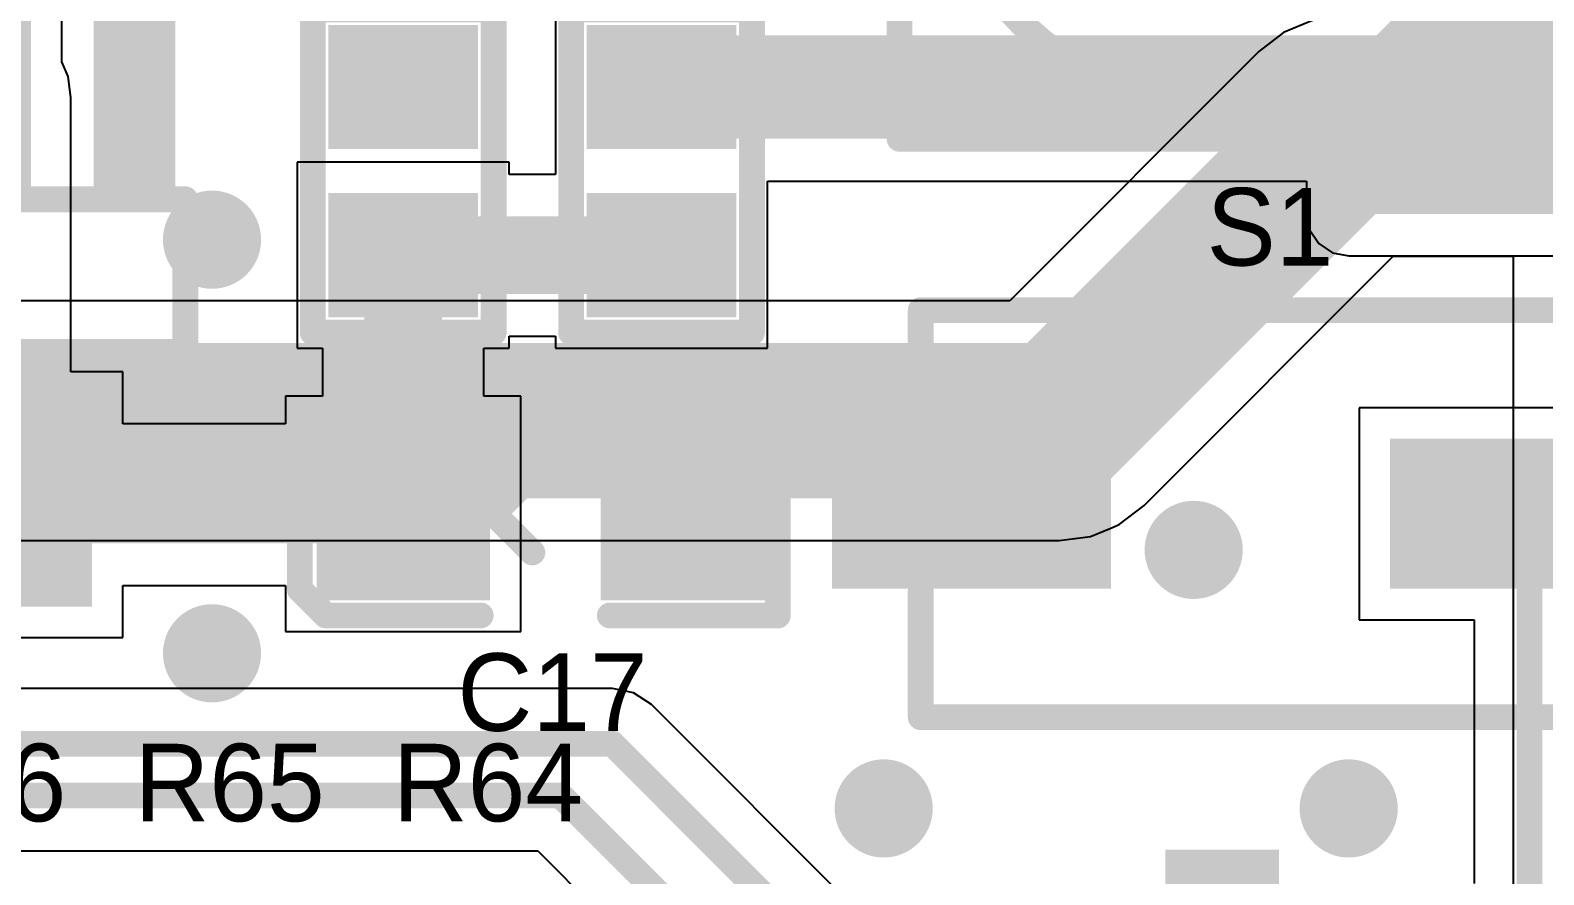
# Model space of a CAD drawing. Extents: x 1012 to 1122, y 1012 to 1122.
# Drawn here: x 1065.01 to 1079.89, y 1095.61 to 1103.91 of the extents above; entities that cross this region are included whole.
import ezdxf

# ---------------------------------------------------------------- set-up
doc = ezdxf.new("R2010")
doc.units = 0
doc.layers.get('0').update_dxf_attribs({"linetype": 'CONTINUOUS'})
for name, color, linetype in [('BOTTOMLAYER', 5, 'CONTINUOUS'), ('BOTTOMSOLDER', 6, 'CONTINUOUS'), ('MULTILAYER', 9, 'CONTINUOUS'), ('TOPLAYER', 1, 'CONTINUOUS'), ('TOPOVERLAY', 2, 'CONTINUOUS'), ('TOPPASTE', 8, 'CONTINUOUS'), ('TOPSOLDER', 216, 'CONTINUOUS')]:
    doc.layers.add(name, color=color, linetype=linetype)

# ---------------------------------------------------------------- blocks, each defined once
blk = doc.blocks.new('CA3216_29')
at = {"layer": 'TOPLAYER'}
for points in [[(-0.75, -0.75), (0.75, -0.75), (-0.75, 0.75), (0.75, 0.75)], [(2.044, -0.75), (3.544, -0.75), (2.044, 0.75), (3.544, 0.75)]]:
    blk.add_solid(points, dxfattribs=at)
at = {"layer": 'TOPOVERLAY', "const_width": 0.254}
for points in [[(-1.016, 0.746), (-0.762, 1)], [(-0.762, 1), (0.762, 1)], [(2.032, 1), (3.683, 1)], [(3.683, -1), (3.683, 1)], [(-1.016, -0.746), (-1.016, 0.746)], [(0.889, 0), (1.27, 0.381)], [(0.889, 0), (1.27, -0.381)], [(-1.016, -0.746), (-0.762, -1)], [(-0.762, -1), (0.762, -1)], [(2.032, -1), (3.683, -1)]]:
    blk.add_lwpolyline(points, dxfattribs=at)
at = {"layer": 'TOPOVERLAY', "const_width": 0.127}
for points in [[(-0.825, 1, 1), (-0.699, 1, 1)], [(-0.825, 1, 1), (-0.699, 1, 1)], [(0.699, 1, 1), (0.825, 1, 1)], [(1.968, 1, 1), (2.095, 1, 1)], [(3.619, 1, 1), (3.747, 1, 1)], [(3.619, 1, 1), (3.747, 1, 1)], [(-1.079, 0.746, 1), (-0.952, 0.746, 1)], [(-1.079, 0.746, 1), (-0.952, 0.746, 1)], [(1.206, 0.381, 1), (1.333, 0.381, 1)], [(0.825, 0, 1), (0.952, 0, 1)], [(0.825, 0, 1), (0.952, 0, 1)], [(1.206, -0.381, 1), (1.333, -0.381, 1)], [(-1.079, -0.746, 1), (-0.952, -0.746, 1)], [(-1.079, -0.746, 1), (-0.952, -0.746, 1)], [(-0.825, -1, 1), (-0.699, -1, 1)], [(-0.825, -1, 1), (-0.699, -1, 1)], [(0.699, -1, 1), (0.825, -1, 1)], [(1.968, -1, 1), (2.095, -1, 1)], [(3.619, -1, 1), (3.747, -1, 1)], [(3.619, -1, 1), (3.747, -1, 1)]]:
    blk.add_lwpolyline(points, format="xyb", close=True, dxfattribs=at)
at = {"layer": 'TOPPASTE'}
for points in [[(-0.75, -0.75), (0.75, -0.75), (-0.75, 0.75), (0.75, 0.75)], [(2.044, -0.75), (3.544, -0.75), (2.044, 0.75), (3.544, 0.75)]]:
    blk.add_solid(points, dxfattribs=at)
at = {"layer": 'TOPSOLDER'}
for points in [[(-0.852, -0.852), (0.852, -0.852), (-0.852, 0.852), (0.852, 0.852)], [(1.942, -0.852), (3.646, -0.852), (1.942, 0.852), (3.646, 0.852)]]:
    blk.add_solid(points, dxfattribs=at)
blk = doc.blocks.new('CC0603_30')
at = {"layer": 'TOPLAYER'}
for points in [[(-0.508, -0.635), (0.508, -0.635), (-0.508, 0.635), (0.508, 0.635)], [(1.143, -0.635), (2.159, -0.635), (1.143, 0.635), (2.159, 0.635)]]:
    blk.add_solid(points, dxfattribs=at)
at = {"layer": 'TOPOVERLAY', "const_width": 0.254}
for points in [[(-0.762, -0.889), (-0.762, 0.889)], [(-0.508, 0.889), (-0.762, 0.889)], [(2.413, 0.889), (-0.508, 0.889)], [(2.413, -0.889), (2.413, 0.889)], [(2.413, -0.889), (-0.762, -0.889)]]:
    blk.add_lwpolyline(points, dxfattribs=at)
at = {"layer": 'TOPOVERLAY', "const_width": 0.127}
for points in [[(-0.8255, 0.889, 1), (-0.6985, 0.889, 1)], [(-0.8255, 0.889, 1), (-0.6985, 0.889, 1)], [(-0.5715, 0.889, 1), (-0.4445, 0.889, 1)], [(-0.5715, 0.889, 1), (-0.4445, 0.889, 1)], [(2.3495, 0.889, 1), (2.4765, 0.889, 1)], [(2.3495, 0.889, 1), (2.4765, 0.889, 1)], [(-0.8255, -0.889, 1), (-0.6985, -0.889, 1)], [(-0.8255, -0.889, 1), (-0.6985, -0.889, 1)], [(2.3495, -0.889, 1), (2.4765, -0.889, 1)], [(2.3495, -0.889, 1), (2.4765, -0.889, 1)]]:
    blk.add_lwpolyline(points, format="xyb", close=True, dxfattribs=at)
at = {"layer": 'TOPPASTE'}
for points in [[(-0.508, -0.635), (0.508, -0.635), (-0.508, 0.635), (0.508, 0.635)], [(1.143, -0.635), (2.159, -0.635), (1.143, 0.635), (2.159, 0.635)]]:
    blk.add_solid(points, dxfattribs=at)
at = {"layer": 'TOPSOLDER'}
for points in [[(-0.6096, -0.7366), (0.6096, -0.7366), (-0.6096, 0.7366), (0.6096, 0.7366)], [(1.0414, -0.7366), (2.2606, -0.7366), (1.0414, 0.7366), (2.2606, 0.7366)]]:
    blk.add_solid(points, dxfattribs=at)
blk = doc.blocks.new('SLF6025_122')
at = {"layer": 'TOPLAYER'}
for points in [[(1, -1.25), (1, 1.25), (-1, -1.25), (-1, 1.25)], [(7, -1.25), (7, 1.25), (5, -1.25), (5, 1.25)]]:
    blk.add_solid(points, dxfattribs=at)
at = {"layer": 'TOPOVERLAY', "const_width": 0.254}
for points in [[(-0.2, 2), (-0.2, 3.2)], [(-0.2, 3.2), (6.2, 3.2)], [(6.2, 2), (6.2, 3.2)], [(-0.2, -3.2), (-0.2, -2)], [(6.2, -3.2), (6.2, -2)], [(-0.2, -3.2), (6.2, -3.2)]]:
    blk.add_lwpolyline(points, dxfattribs=at)
at = {"layer": 'TOPOVERLAY', "const_width": 0.127}
for points in [[(-0.263, 3.2, 1), (-0.136, 3.2, 1)], [(-0.263, 3.2, 1), (-0.136, 3.2, 1)], [(6.136, 3.2, 1), (6.263, 3.2, 1)], [(6.136, 3.2, 1), (6.263, 3.2, 1)], [(-0.263, 2, 1), (-0.136, 2, 1)], [(6.136, 2, 1), (6.263, 2, 1)], [(0.617, 1.701, 1), (0.744, 1.701, 1)], [(5.283, 1.662, 1), (5.41, 1.662, 1)], [(0.59, -1.662, 1), (0.717, -1.662, 1)], [(5.256, -1.701, 1), (5.383, -1.701, 1)], [(-0.263, -2, 1), (-0.136, -2, 1)], [(6.136, -2, 1), (6.263, -2, 1)], [(-0.263, -3.2, 1), (-0.136, -3.2, 1)], [(-0.263, -3.2, 1), (-0.136, -3.2, 1)], [(6.136, -3.2, 1), (6.263, -3.2, 1)], [(6.136, -3.2, 1), (6.263, -3.2, 1)]]:
    blk.add_lwpolyline(points, format="xyb", close=True, dxfattribs=at)
at = {"layer": 'TOPOVERLAY', "const_width": 0.254}
for points in [[(0.681, 1.701, -0.511919), (5.347, 1.662)], [(5.319, -1.701, -0.511919), (0.653, -1.662)]]:
    blk.add_lwpolyline(points, format="xyb", dxfattribs=at)
at = {"layer": 'TOPPASTE'}
for points in [[(1, -1.25), (1, 1.25), (-1, -1.25), (-1, 1.25)], [(7, -1.25), (7, 1.25), (5, -1.25), (5, 1.25)]]:
    blk.add_solid(points, dxfattribs=at)
at = {"layer": 'TOPSOLDER'}
for points in [[(1.102, -1.352), (1.102, 1.352), (-1.102, -1.352), (-1.102, 1.352)], [(7.102, -1.352), (7.102, 1.352), (4.898, -1.352), (4.898, 1.352)]]:
    blk.add_solid(points, dxfattribs=at)
blk = doc.blocks.new('CC0603_139')
at = {"layer": 'TOPLAYER'}
for points in [[(-0.508, -0.635), (0.508, -0.635), (-0.508, 0.635), (0.508, 0.635)], [(1.143, -0.635), (2.159, -0.635), (1.143, 0.635), (2.159, 0.635)]]:
    blk.add_solid(points, dxfattribs=at)
at = {"layer": 'TOPOVERLAY', "const_width": 0.254}
for points in [[(-0.762, 0.889), (-0.762, -0.889)], [(-0.762, 0.889), (-0.508, 0.889)], [(-0.508, 0.889), (2.413, 0.889)], [(2.413, 0.889), (2.413, -0.889)], [(-0.762, -0.889), (2.413, -0.889)]]:
    blk.add_lwpolyline(points, dxfattribs=at)
at = {"layer": 'TOPOVERLAY', "const_width": 0.127}
for points in [[(-0.8255, 0.889, 1), (-0.6985, 0.889, 1)], [(-0.8255, 0.889, 1), (-0.6985, 0.889, 1)], [(-0.5715, 0.889, 1), (-0.4445, 0.889, 1)], [(-0.5715, 0.889, 1), (-0.4445, 0.889, 1)], [(2.3495, 0.889, 1), (2.4765, 0.889, 1)], [(2.3495, 0.889, 1), (2.4765, 0.889, 1)], [(-0.8255, -0.889, 1), (-0.6985, -0.889, 1)], [(-0.8255, -0.889, 1), (-0.6985, -0.889, 1)], [(2.3495, -0.889, 1), (2.4765, -0.889, 1)], [(2.3495, -0.889, 1), (2.4765, -0.889, 1)]]:
    blk.add_lwpolyline(points, format="xyb", close=True, dxfattribs=at)
at = {"layer": 'TOPPASTE'}
for points in [[(-0.508, -0.635), (0.508, -0.635), (-0.508, 0.635), (0.508, 0.635)], [(1.143, -0.635), (2.159, -0.635), (1.143, 0.635), (2.159, 0.635)]]:
    blk.add_solid(points, dxfattribs=at)
at = {"layer": 'TOPSOLDER'}
for points in [[(-0.6096, -0.7366), (0.6096, -0.7366), (-0.6096, 0.7366), (0.6096, 0.7366)], [(1.0414, -0.7366), (2.2606, -0.7366), (1.0414, 0.7366), (2.2606, 0.7366)]]:
    blk.add_solid(points, dxfattribs=at)
blk = doc.blocks.new('SPST_228')
at = {"layer": 'TOPLAYER'}
for points in [[(-1.27, -0.635), (1.27, -0.635), (-1.27, 0.635), (1.27, 0.635)], [(4.216, -0.635), (6.756, -0.635), (4.216, 0.635), (6.756, 0.635)]]:
    blk.add_solid(points, dxfattribs=at)
at = {"layer": 'TOPOVERLAY', "const_width": 0.254}
for points in [[(-0.5, 0.846), (-0.5, 2)], [(-0.5, 2), (6, 2)], [(6, 0.793), (6, 2)], [(-0.5, -2), (-0.5, -0.754)], [(6, -2), (6, -0.768)], [(-0.5, -2), (6, -2)]]:
    blk.add_lwpolyline(points, dxfattribs=at)
at = {"layer": 'TOPOVERLAY', "const_width": 0.127}
for points in [[(-0.563, 2, 1), (-0.436, 2, 1)], [(-0.563, 2, 1), (-0.436, 2, 1)], [(5.936, 2, 1), (6.063, 2, 1)], [(5.936, 2, 1), (6.063, 2, 1)], [(-0.563, 0.846, 1), (-0.436, 0.846, 1)], [(5.936, 0.793, 1), (6.063, 0.793, 1)], [(-0.563, -0.754, 1), (-0.436, -0.754, 1)], [(5.936, -0.768, 1), (6.063, -0.768, 1)], [(-0.563, -2, 1), (-0.436, -2, 1)], [(-0.563, -2, 1), (-0.436, -2, 1)], [(5.936, -2, 1), (6.063, -2, 1)], [(5.936, -2, 1), (6.063, -2, 1)]]:
    blk.add_lwpolyline(points, format="xyb", close=True, dxfattribs=at)
at = {"layer": 'TOPPASTE'}
for points in [[(-1.27, -0.635), (1.27, -0.635), (-1.27, 0.635), (1.27, 0.635)], [(4.216, -0.635), (6.756, -0.635), (4.216, 0.635), (6.756, 0.635)]]:
    blk.add_solid(points, dxfattribs=at)
at = {"layer": 'TOPSOLDER'}
for points in [[(-1.372, -0.737), (1.372, -0.737), (-1.372, 0.737), (1.372, 0.737)], [(4.115, -0.737), (6.858, -0.737), (4.115, 0.737), (6.858, 0.737)]]:
    blk.add_solid(points, dxfattribs=at)
blk = doc.blocks.new('SOT_89_234')
at = {"layer": 'TOPLAYER'}
for points in [[(2.32, 4.9), (0.52, 4.9), (2.32, 3.1), (0.52, 3.1)], [(0.3, 0.8), (-0.3, 0.8), (0.3, -0.8), (-0.3, -0.8)], [(1.72, 0.8), (1.12, 0.8), (1.72, -0.8), (1.12, -0.8)], [(3.22, 0.8), (2.62, 0.8), (3.22, -0.8), (2.62, -0.8)]]:
    blk.add_solid(points, dxfattribs=at)
at = {"layer": 'TOPOVERLAY', "const_width": 0.254}
for points in [[(-0.5, 2.5), (-0.5, 1)], [(3.5, 2.5), (-0.5, 2.5)], [(3.5, 2.5), (3.5, 1)], [(3.5, 1), (-0.5, 1)]]:
    blk.add_lwpolyline(points, dxfattribs=at)
at = {"layer": 'TOPOVERLAY', "const_width": 0.127}
for points in [[(-0.563, 2.5, 1), (-0.436, 2.5, 1)], [(-0.563, 2.5, 1), (-0.436, 2.5, 1)], [(3.436, 2.5, 1), (3.563, 2.5, 1)], [(3.436, 2.5, 1), (3.563, 2.5, 1)], [(-0.563, 1, 1), (-0.436, 1, 1)], [(-0.563, 1, 1), (-0.436, 1, 1)], [(3.436, 1, 1), (3.563, 1, 1)], [(3.436, 1, 1), (3.563, 1, 1)]]:
    blk.add_lwpolyline(points, format="xyb", close=True, dxfattribs=at)
at = {"layer": 'TOPPASTE'}
for points in [[(2.32, 4.9), (0.52, 4.9), (2.32, 3.1), (0.52, 3.1)], [(0.3, 0.8), (-0.3, 0.8), (0.3, -0.8), (-0.3, -0.8)], [(1.72, 0.8), (1.12, 0.8), (1.72, -0.8), (1.12, -0.8)], [(3.22, 0.8), (2.62, 0.8), (3.22, -0.8), (2.62, -0.8)]]:
    blk.add_solid(points, dxfattribs=at)
at = {"layer": 'TOPSOLDER'}
for points in [[(2.422, 5.002), (0.418, 5.002), (2.422, 2.998), (0.418, 2.998)], [(0.402, 0.902), (-0.402, 0.902), (0.402, -0.902), (-0.402, -0.902)], [(1.822, 0.902), (1.018, 0.902), (1.822, -0.902), (1.018, -0.902)], [(3.322, 0.902), (2.518, 0.902), (3.322, -0.902), (2.518, -0.902)]]:
    blk.add_solid(points, dxfattribs=at)
blk = doc.blocks.new('SOT_23W_243')
at = {"layer": 'TOPLAYER'}
for points in [[(0.508, 1.397), (1.422, 1.397), (0.508, 2.667), (1.422, 2.667)], [(-0.457, -0.457), (0.457, -0.457), (-0.457, 0.457), (0.457, 0.457)], [(1.448, -0.457), (2.362, -0.457), (1.448, 0.457), (2.362, 0.457)]]:
    blk.add_solid(points, dxfattribs=at)
at = {"layer": 'TOPOVERLAY', "const_width": 0.305}
for points in [[(-0.508, 1.016), (-0.508, 2.159)], [(-0.508, 2.159), (0, 2.159)], [(1.905, 2.159), (2.413, 2.159)], [(2.413, 1.016), (2.413, 2.159)], [(0.889, -0.127), (1.016, -0.127)]]:
    blk.add_lwpolyline(points, dxfattribs=at)
at = {"layer": 'TOPOVERLAY', "const_width": 0.152}
for points in [[(-0.585, 2.159, 1), (-0.432, 2.159, 1)], [(-0.585, 2.159, 1), (-0.432, 2.159, 1)], [(-0.077, 2.159, 1), (0.076, 2.159, 1)], [(1.828, 2.159, 1), (1.981, 2.159, 1)], [(2.336, 2.159, 1), (2.489, 2.159, 1)], [(2.336, 2.159, 1), (2.489, 2.159, 1)], [(-0.585, 1.016, 1), (-0.432, 1.016, 1)], [(2.336, 1.016, 1), (2.489, 1.016, 1)], [(0.812, -0.127, 1), (0.965, -0.127, 1)], [(0.939, -0.127, 1), (1.092, -0.127, 1)]]:
    blk.add_lwpolyline(points, format="xyb", close=True, dxfattribs=at)
at = {"layer": 'TOPPASTE'}
for points in [[(0.508, 1.397), (1.422, 1.397), (0.508, 2.667), (1.422, 2.667)], [(-0.457, -0.457), (0.457, -0.457), (-0.457, 0.457), (0.457, 0.457)], [(1.448, -0.457), (2.362, -0.457), (1.448, 0.457), (2.362, 0.457)]]:
    blk.add_solid(points, dxfattribs=at)
at = {"layer": 'TOPSOLDER'}
for points in [[(0.406, 1.295), (1.524, 1.295), (0.406, 2.769), (1.524, 2.769)], [(-0.559, -0.559), (0.559, -0.559), (-0.559, 0.559), (0.559, 0.559)], [(1.346, -0.559), (2.464, -0.559), (1.346, 0.559), (2.464, 0.559)]]:
    blk.add_solid(points, dxfattribs=at)

msp = doc.modelspace()

# ---------------------------------------------------------------- linework, layer by layer
at = {"layer": 'BOTTOMLAYER'}
for p, q in [((1077.62, 1104.006), (1077.336, 1103.889)), ((1077.336, 1103.889), (1077.092, 1103.701)), ((1077.092, 1103.701), (1074.643, 1101.252)), ((1075.965, 1099.241), (1078.413, 1101.69)), ((1078.413, 1101.69), (1079.594, 1101.69)), ((1079.594, 1101.69), (1079.594, 1089.152)), ((1074.643, 1101.252), (1053.338, 1101.252)), ((1075.72, 1099.053), (1075.965, 1099.241)), ((1075.284, 1098.916), (1075.436, 1098.936)), ((1075.436, 1098.936), (1075.637, 1099.019)), ((1075.637, 1099.019), (1075.72, 1099.053)), ((1059.246, 1098.896), (1075.131, 1098.896)), ((1075.131, 1098.896), (1075.284, 1098.916)), ((1075.131, 1098.896), (1075.131, 1098.896)), ((1070.737, 1097.443), (1060.294, 1097.443)), ((1070.945, 1097.401), (1070.737, 1097.443)), ((1071.122, 1097.284), (1070.945, 1097.401)), ((1079.506, 1088.899), (1071.122, 1097.284)), ((1059.344, 1095.847), (1070.004, 1095.847)), ((1070.004, 1095.847), (1071.934, 1093.917))]:
    msp.add_line(p, q, dxfattribs=at)
for points, const_width in [([(1075.131, 1100.074), (1077.925, 1102.868)], 1.524), ([(1077.925, 1102.868), (1084.834, 1102.868)], 1.524), ([(1053.338, 1100.074), (1075.131, 1100.074)], 1.524), ([(1060.069, 1096.899), (1070.737, 1096.899)], 0.254), ([(1070.737, 1096.899), (1085.088, 1082.548)], 0.254), ([(1058.926, 1096.391), (1070.229, 1096.391)], 0.254), ([(1070.229, 1096.391), (1084.834, 1081.786)], 0.254)]:
    msp.add_lwpolyline(points, dxfattribs=dict(at, const_width=const_width))
for points, const_width in [([(1077.544, 1102.868, 1), (1078.306, 1102.868, 1)], 0.762), ([(1077.544, 1102.868, 1), (1078.306, 1102.868, 1)], 0.762), ([(1066.61, 1101.852, 1), (1066.991, 1101.852, 1)], 0.381), ([(1074.75, 1100.074, 1), (1075.512, 1100.074, 1)], 0.762), ([(1074.75, 1100.074, 1), (1075.512, 1100.074, 1)], 0.762), ([(1076.262, 1098.804, 1), (1076.642, 1098.804, 1)], 0.381), ([(1066.61, 1097.788, 1), (1066.991, 1097.788, 1)], 0.381), ([(1070.674, 1096.899, 1), (1070.801, 1096.899, 1)], 0.127), ([(1070.674, 1096.899, 1), (1070.801, 1096.899, 1)], 0.127), ([(1073.214, 1096.264, 1), (1073.594, 1096.264, 1)], 0.381), ([(1077.785, 1096.264, 1), (1078.167, 1096.264, 1)], 0.381), ([(1070.166, 1096.391, 1), (1070.293, 1096.391, 1)], 0.127), ([(1070.166, 1096.391, 1), (1070.293, 1096.391, 1)], 0.127)]:
    msp.add_lwpolyline(points, format="xyb", close=True, dxfattribs=dict(at, const_width=const_width))
at = {"layer": 'BOTTOMSOLDER', "const_width": 0.483}
for points in [[(1066.559, 1101.852, 1), (1067.041, 1101.852, 1)], [(1076.211, 1098.804, 1), (1076.693, 1098.804, 1)], [(1066.559, 1097.788, 1), (1067.041, 1097.788, 1)], [(1073.163, 1096.264, 1), (1073.645, 1096.264, 1)], [(1077.735, 1096.264, 1), (1078.217, 1096.264, 1)]]:
    msp.add_lwpolyline(points, format="xyb", close=True, dxfattribs=at)
at = {"layer": 'MULTILAYER', "const_width": 0.381}
for points in [[(1066.61, 1101.852, 1), (1066.991, 1101.852, 1)], [(1076.262, 1098.804, 1), (1076.642, 1098.804, 1)], [(1066.61, 1097.788, 1), (1066.991, 1097.788, 1)], [(1073.214, 1096.264, 1), (1073.594, 1096.264, 1)], [(1077.785, 1096.264, 1), (1078.167, 1096.264, 1)]]:
    msp.add_lwpolyline(points, format="xyb", close=True, dxfattribs=at)
at = {"layer": 'TOPLAYER'}
for p, q in [((1065.324, 1103.601), (1065.324, 1104.455)), ((1070.178, 1104.265), (1070.178, 1102.494)), ((1065.385, 1103.455), (1065.324, 1103.601)), ((1065.412, 1103.249), (1065.385, 1103.455)), ((1065.412, 1100.555), (1065.412, 1103.249)), ((1069.721, 1102.614), (1067.638, 1102.614)), ((1067.638, 1102.614), (1067.638, 1100.785)), ((1069.721, 1102.494), (1069.721, 1102.614)), ((1070.178, 1102.494), (1069.721, 1102.494)), ((1072.261, 1100.785), (1072.261, 1102.428)), ((1072.261, 1102.428), (1077.562, 1102.428)), ((1077.562, 1102.428), (1077.562, 1102.106)), ((1077.562, 1102.106), (1077.593, 1101.947)), ((1077.593, 1101.947), (1077.683, 1101.813)), ((1077.683, 1101.813), (1077.817, 1101.723)), ((1077.817, 1101.723), (1077.976, 1101.692)), ((1077.976, 1101.692), (1085.596, 1101.692)), ((1069.721, 1100.785), (1069.721, 1100.905)), ((1069.721, 1100.905), (1070.178, 1100.905)), ((1070.178, 1100.905), (1070.178, 1100.785)), ((1067.638, 1100.785), (1067.885, 1100.785)), ((1067.885, 1100.785), (1067.885, 1100.316)), ((1069.474, 1100.316), (1069.474, 1100.785)), ((1069.474, 1100.785), (1069.721, 1100.785)), ((1070.178, 1100.785), (1072.261, 1100.785)), ((1065.924, 1100.555), (1065.412, 1100.555)), ((1065.924, 1100.043), (1065.924, 1100.555)), ((1067.885, 1100.316), (1067.523, 1100.316)), ((1067.523, 1100.316), (1067.523, 1100.043)), ((1069.836, 1100.316), (1069.474, 1100.316)), ((1069.836, 1098.003), (1069.836, 1100.316)), ((1081.43, 1100.201), (1078.078, 1100.201)), ((1078.078, 1100.201), (1078.078, 1098.118)), ((1067.523, 1100.043), (1065.924, 1100.043)), ((1065.924, 1097.943), (1065.924, 1098.455)), ((1065.924, 1098.455), (1067.523, 1098.455)), ((1067.523, 1098.455), (1067.523, 1098.003)), ((1078.078, 1098.118), (1079.21, 1098.118)), ((1079.21, 1098.118), (1079.21, 1095.527)), ((1063.312, 1097.943), (1065.924, 1097.943)), ((1067.523, 1098.003), (1069.836, 1098.003))]:
    msp.add_line(p, q, dxfattribs=at)
for points, const_width in [([(1078.459, 1103.351), (1079.76, 1104.652)], 1.016), ([(1071.22, 1103.351), (1078.459, 1103.351)], 1.016), ([(1068.68, 1099.16), (1068.68, 1101.7)], 0.762), ([(1068.68, 1101.7), (1071.22, 1101.7)], 0.762), ([(1064.618, 1099.249), (1068.59, 1099.249)], 0.762), ([(1068.59, 1099.249), (1068.68, 1099.16)], 0.762), ([(1079.754, 1094.816), (1079.754, 1099.16)], 0.254), ([(1079.754, 1099.16), (1082.7, 1099.16)], 0.254)]:
    msp.add_lwpolyline(points, dxfattribs=dict(at, const_width=const_width))
for points, const_width in [([(1070.966, 1103.351, 1), (1071.474, 1103.351, 1)], 0.508), ([(1078.205, 1103.351, 1), (1078.713, 1103.351, 1)], 0.508), ([(1078.205, 1103.351, 1), (1078.713, 1103.351, 1)], 0.508), ([(1066.61, 1101.852, 1), (1066.991, 1101.852, 1)], 0.381), ([(1068.489, 1101.7, 1), (1068.87, 1101.7, 1)], 0.381), ([(1068.489, 1101.7, 1), (1068.87, 1101.7, 1)], 0.381), ([(1071.029, 1101.7, 1), (1071.41, 1101.7, 1)], 0.381), ([(1068.4, 1099.249, 1), (1068.781, 1099.249, 1)], 0.381), ([(1068.4, 1099.249, 1), (1068.781, 1099.249, 1)], 0.381), ([(1068.489, 1099.16, 1), (1068.87, 1099.16, 1)], 0.381), ([(1068.489, 1099.16, 1), (1068.87, 1099.16, 1)], 0.381), ([(1079.69, 1099.16, 1), (1079.818, 1099.16, 1)], 0.127), ([(1079.69, 1099.16, 1), (1079.818, 1099.16, 1)], 0.127), ([(1076.262, 1098.804, 1), (1076.642, 1098.804, 1)], 0.381), ([(1066.61, 1097.788, 1), (1066.991, 1097.788, 1)], 0.381), ([(1073.214, 1096.264, 1), (1073.594, 1096.264, 1)], 0.381), ([(1077.785, 1096.264, 1), (1078.167, 1096.264, 1)], 0.381)]:
    msp.add_lwpolyline(points, format="xyb", close=True, dxfattribs=dict(at, const_width=const_width))
for points in [[(1078.484, 1103.376), (1085.596, 1103.376), (1078.484, 1107.44), (1085.596, 1107.44)], [(1077.976, 1102.106), (1085.596, 1102.106), (1077.976, 1103.859), (1085.596, 1103.859)]]:
    msp.add_solid(points, dxfattribs=at)
at = {"layer": 'TOPSOLDER', "const_width": 0.483}
for points in [[(1066.559, 1101.852, 1), (1067.041, 1101.852, 1)], [(1076.211, 1098.804, 1), (1076.693, 1098.804, 1)], [(1066.559, 1097.788, 1), (1067.041, 1097.788, 1)], [(1073.163, 1096.264, 1), (1073.645, 1096.264, 1)], [(1077.735, 1096.264, 1), (1078.217, 1096.264, 1)]]:
    msp.add_lwpolyline(points, format="xyb", close=True, dxfattribs=at)

# ---------------------------------------------------------------- block references
msp.add_blockref('SLF6025_122', (1073.76, 1106.043))
for name, p, rotation in [('SOT_89_234', (1066.038, 1103.249), 180), ('CC0603_30', (1068.68, 1103.351), 270), ('CC0603_139', (1071.22, 1101.7), 90), ('SPST_228', (1074.268, 1099.16), 360), ('CA3216_29', (1068.68, 1099.16), 360), ('SOT_23W_243', (1075.766, 1093.089), 360)]:
    msp.add_blockref(name, p, dxfattribs=dict(rotation=rotation))

# ---------------------------------------------------------------- texts
at = {"layer": 'TOPOVERLAY'}
for s, p in [('S1', (1076.579, 1101.598)), ('C17', (1069.213, 1097.026)), ('R66', (1063.498, 1096.137)), ('R65', (1066.038, 1096.137)), ('R64', (1068.578, 1096.137))]:
    msp.add_text(s, height=0.762, dxfattribs=at).set_placement(p)

doc.saveas('drawing.dxf')
